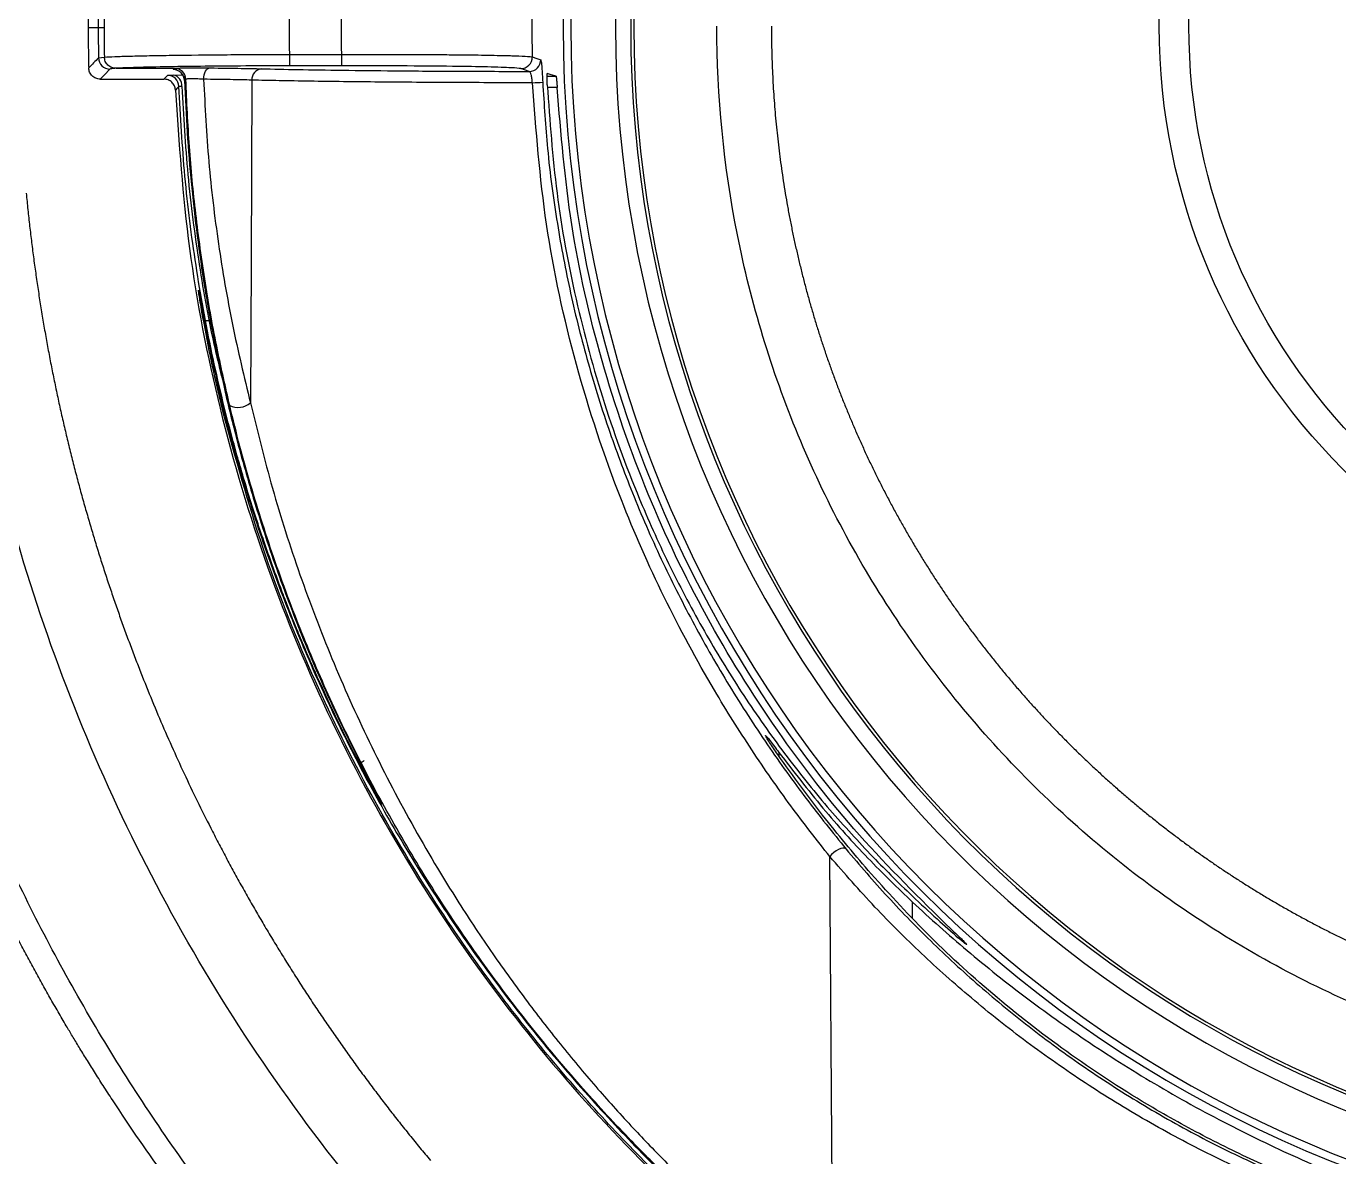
# Model space of a CAD drawing. Extents: x -50 to 28, y -10 to 124.
# Drawn here: x -42.844 to -39.408, y 38.065 to 41.026 of the extents above; entities that cross this region are included whole.
import ezdxf

# ---------------------------------------------------------------- set-up
doc = ezdxf.new("R2010")
doc.units = 0
doc.header["$MEASUREMENT"] = 0
doc.layers.add('GEOMETRY', color=2, linetype='Continuous', lineweight=25)

# ---------------------------------------------------------------- blocks, each defined once
blk = doc.blocks.new('2026 EXCURSION-ENTICE')
at = {"layer": 'GEOMETRY'}
for p, q in [((-31.2, -37.9053), (-31.1737, -37.9053)), ((-31.1737, -37.9053), (-31.1583, -37.9053)), ((-31.1729, -37.9844), (-31.1576, -37.9825)), ((-30.6731, -37.9754), (-30.5369, -37.9753)), ((-30.6731, -37.9754), (-30.673, -38.0054)), ((-30.5369, -38.0053), (-30.673, -38.0054)), ((-30.5369, -37.9753), (-30.5369, -38.0053)), ((-31.1686, -38.0402), (-31.0016, -38.04)), ((-31.1267, -38.0118), (-30.9743, -38.0117)), ((-30.9771, -38.0296), (-30.9518, -38.0292)), ((-29.9986, -38.0328), (-29.975, -38.0328)), ((-29.9721, -38.0625), (-29.9975, -38.0625)), ((-29.3914, -39.8034), (-29.3916, -39.8127)), ((-29.2502, -41.2546), (-29.258, -40.0762)), ((-29.0415, -40.2364), (-29.0413, -40.1958))]:
    blk.add_line(p, q, dxfattribs=at)
at = {"layer": 'GEOMETRY', "flags": 128}
for points in [[(-30.0373, -37.9819), (-30.0249, -37.986), (-30.0152, -37.9892)], [(-31.1429, -38.0138), (-31.1573, -38.0286), (-31.1686, -38.0402)], [(-31.0016, -38.04), (-30.9964, -38.0346), (-30.9923, -38.0303)], [(-30.9775, -38.015), (-30.9757, -38.0131), (-30.9743, -38.0117)], [(-30.9443, -38.0407), (-30.9461, -38.0425), (-30.9475, -38.044)], [(-30.8977, -38.0405), (-30.8973, -38.0347), (-30.8963, -38.0292), (-30.8948, -38.0241), (-30.8927, -38.0196), (-30.8902, -38.0159), (-30.8874, -38.0132), (-30.8843, -38.0114), (-30.8811, -38.0108)], [(-30.0451, -38.02), (-30.0575, -38.0159), (-30.0673, -38.0127)], [(-29.975, -38.0328), (-29.9878, -38.0286), (-29.9978, -38.0253)], [(-30.9623, -38.0592), (-30.9675, -38.0646), (-30.9716, -38.0689)], [(-30.7714, -38.0428), (-30.7736, -38.5161), (-30.7753, -38.888)], [(-30.8972, -38.6689), (-30.8956, -38.6708), (-30.8913, -38.672), (-30.8849, -38.6724), (-30.8797, -38.6722)], [(-30.4772, -39.8248), (-30.48, -39.8268), (-30.4827, -39.8288), (-30.4849, -39.8307), (-30.4865, -39.8324), (-30.4877, -39.8338), (-30.4882, -39.835), (-30.4882, -39.836)], [(-29.2156, -40.0562), (-29.219, -40.0543), (-29.2237, -40.0539), (-29.2293, -40.0548), (-29.2355, -40.0572), (-29.2419, -40.0608), (-29.248, -40.0653), (-29.2535, -40.0706), (-29.258, -40.0762)]]:
    blk.add_lwpolyline(points, dxfattribs=at)
at = {"layer": 'GEOMETRY'}
for radius in [1.64, 1.5625]:
    blk.add_circle((-26.7555, -37.9016), radius, dxfattribs=at)
for centre, radius, start, end in [((-26.7555, -37.9016), 3.201, 101.9546, 258.1398), ((-26.7555, -37.9016), 3.181, 102.0488, 258.0457), ((-26.7555, -37.9016), 3.064, 102.5142, 257.5802), ((-26.7555, -37.9016), 3.024, 102.7218, 257.3726), ((-26.7555, -37.9016), 3.016, 103.2268, 256.8676), ((-26.7555, -37.9016), 4.4182, 179.0212, 180.0472), ((-26.7555, -37.9016), 4.4028, 179.0424, 180.0472), ((-26.7555, -37.9016), 3.9183, 179.016, 181.0785), ((-26.7555, -37.9016), 3.7822, 178.9789, 181.1156), ((-26.7555, -37.9016), 3.2828, 178.693, 181.4015), ((-26.7555, -37.9016), 4.4182, 180.0472, 181.0733), ((-26.7555, -37.9016), 4.4028, 180.0472, 181.052), ((-22.068, -46.8523), 12.7098, 135.75538, 135.92205), ((-31.1429, -37.9838), 0.03, 181.0933, 270.0272), ((-30.0673, -37.9827), 0.03, 270.1454, 1.3715), ((-30.0452, -37.99), 0.03, 270.1456, 1.5076), ((-30.9923, -38.0603), 0.03, 2.1641, 90.0277), ((-30.9775, -38.045), 0.03, 1.9639, 90.0276), ((-30.9819, -38.0566), 0.0274, 354.1666, 79.8986), ((-30.9743, -38.0417), 0.03, 1.9209, 90.0276), ((-30.7433, -38.041), 0.0281, 96.2362, 183.6465), ((-30.0562, -37.4993), 0.5507, 272.0225, 274.822), ((-30.8077, -38.85), 0.0499, 244.0833, 310.3662)]:
    blk.add_arc(centre, radius, start, end, dxfattribs=at)
for points, knots in [([(36.6428, -38.9849), (36.6428, -38.9538), (36.6428, -38.9209), (36.6428, -38.8518), (36.6428, -38.8157), (36.6428, -38.7044), (36.6428, -38.6259), (36.6429, -38.4716), (36.6429, -38.3959), (36.6429, -38.2918), (36.6429, -38.2586), (36.6429, -38.196), (36.6429, -38.1665), (36.643, -38.1112), (36.643, -38.0854), (36.643, -38.0366), (36.643, -38.0136), (36.643, -37.9686), (36.643, -37.9463), (36.643, -37.9016), (36.643, -37.8792), (36.643, -37.7674), (36.6431, -37.6779), (36.6431, -37.2302), (36.643, -36.8711), (36.6425, -36.1483), (36.642, -35.7846), (36.6407, -35.0531), (36.6397, -34.6853), (36.6362, -33.5784), (36.6327, -32.8363), (36.6258, -31.7329), (36.6232, -31.3667), (36.6174, -30.6389), (36.6143, -30.2773), (36.6073, -29.5579), (36.6036, -29.2001), (36.5954, -28.4845), (36.5909, -28.1267), (36.5766, -27.0538), (36.5657, -26.3392), (36.5282, -24.1982), (36.497, -22.7741), (36.4381, -20.634), (36.4164, -19.92), (36.3801, -18.8478), (36.3674, -18.4902), (36.3408, -17.775), (36.3267, -17.4174), (36.2972, -16.7019), (36.2818, -16.3439), (36.2492, -15.6276), (36.2321, -15.2693), (36.1961, -14.5528), (36.1772, -14.1946), (36.1373, -13.4788), (36.1163, -13.1213), (36.0491, -12.0493), (35.9987, -11.335), (35.8805, -9.9073), (35.8128, -9.1939), (35.7232, -8.3929), (35.713, -8.3039), (35.6975, -8.1705), (35.6923, -8.1261), (35.6818, -8.0371), (35.6765, -7.9925), (35.665, -7.9028), (35.6586, -7.8577), (35.6448, -7.7684), (35.6373, -7.7241), (35.6214, -7.6359), (35.6129, -7.5919), (35.5946, -7.5036), (35.5849, -7.4593), (35.4923, -7.0621), (35.374, -6.7174), (35.0708, -6.0592), (34.8858, -5.7456), (34.4563, -5.1619), (34.2117, -4.8918), (33.673, -4.4064), (33.379, -4.1911), (32.7534, -3.8241), (32.4219, -3.6725), (31.9069, -3.4974), (31.7324, -3.4478), (31.4674, -3.3867), (31.3785, -3.3686), (31.2447, -3.3449), (31.1999, -3.3375), (31.1102, -3.3239), (31.0652, -3.3177), (30.9981, -3.3092), (30.9757, -3.3065), (30.9311, -3.3012), (30.9089, -3.2986), (30.8644, -3.2933), (30.842, -3.2907), (30.7963, -3.2853), (30.7731, -3.2826), (30.702, -3.2744), (30.6528, -3.2687), (30.5544, -3.2576), (30.5054, -3.2521), (30.4346, -3.2442), (30.4114, -3.2416), (30.3659, -3.2366), (30.3436, -3.2342), (30.2768, -3.2269), (30.2323, -3.2221), (30.0987, -3.2078), (30.0097, -3.1985), (29.208, -3.1159), (28.4943, -3.0535), (27.0663, -2.9444), (26.3519, -2.8976), (25.4585, -2.8452), (25.2798, -2.835), (24.9224, -2.8152), (24.7437, -2.8055), (24.2082, -2.7773), (23.8523, -2.7596), (23.1438, -2.7258), (22.7911, -2.7098), (22.0879, -2.6794), (21.7373, -2.665), (21.0356, -2.6375), (20.6844, -2.6244), (19.9793, -2.5993), (19.6253, -2.5873), (18.9141, -2.5644), (18.5568, -2.5535), (17.8413, -2.5327), (17.4836, -2.5228), (16.41, -2.4947), (15.6939, -2.4779), (14.2607, -2.4478), (13.5436, -2.4345), (12.1094, -2.4109), (11.3923, -2.4007), (9.9589, -2.3829), (9.2426, -2.3754), (8.1688, -2.366), (7.8109, -2.3632), (7.2742, -2.3594), (7.0952, -2.3582), (6.734, -2.3559), (6.5517, -2.3549), (6.1823, -2.3529), (5.9953, -2.3519), (5.6165, -2.3502), (5.4248, -2.3494), (4.8447, -2.3471), (4.4512, -2.3459), (3.8632, -2.3443), (3.6676, -2.3438), (3.2794, -2.343), (3.0868, -2.3426), (2.7059, -2.3419), (2.5177, -2.3416), (2.1461, -2.3411), (1.9627, -2.3408), (1.5999, -2.3404), (1.4204, -2.3403), (1.0624, -2.34), (0.8835, -2.3399), (0.3468, -2.3397), (-0.0111, -2.3396), (-1.0845, -2.3399), (-1.8002, -2.3405), (-3.2315, -2.3427), (-3.9472, -2.3443), (-5.3786, -2.3489), (-6.0943, -2.352), (-7.5257, -2.3608), (-8.2412, -2.3663), (-9.6738, -2.3799), (-10.391, -2.3879), (-11.827, -2.4068), (-12.5458, -2.4177), (-13.983, -2.4426), (-14.7013, -2.4566), (-16.1362, -2.4882), (-16.8526, -2.5057), (-17.7473, -2.5302), (-17.9261, -2.5352), (-18.2839, -2.5455), (-18.4628, -2.5508), (-18.999, -2.5671), (-19.3554, -2.5785), (-20.0636, -2.6022), (-20.4155, -2.6146), (-21.1159, -2.6406), (-21.4645, -2.6541), (-22.1614, -2.6825), (-22.5098, -2.6974), (-23.2094, -2.7289), (-23.5607, -2.7454), (-24.2677, -2.7804), (-24.6234, -2.7989), (-25.1589, -2.8282), (-25.3376, -2.8382), (-25.695, -2.8589), (-25.8737, -2.8696), (-26.4099, -2.9025), (-26.7676, -2.9259), (-27.4834, -2.9761), (-27.8414, -3.0029), (-28.5569, -3.0608), (-28.9143, -3.0919), (-29.4497, -3.1421), (-29.6281, -3.1595), (-29.8954, -3.1866), (-29.9845, -3.1958), (-30.1181, -3.2099), (-30.1626, -3.2146), (-30.2294, -3.2218), (-30.2518, -3.2242), (-30.2974, -3.2291), (-30.3205, -3.2317), (-30.3913, -3.2394), (-30.4403, -3.2448), (-30.5396, -3.2559), (-30.5898, -3.2616), (-30.6878, -3.2727), (-30.7354, -3.2782), (-30.8272, -3.2889), (-30.8713, -3.2941), (-30.938, -3.302), (-30.9602, -3.3046), (-31.0049, -3.3101), (-31.0274, -3.3129), (-31.0947, -3.3217), (-31.1396, -3.3282), (-31.274, -3.3493), (-31.3632, -3.3657), (-31.8068, -3.4586), (-32.154, -3.5691), (-32.8192, -3.8576), (-33.1371, -4.0356), (-33.7306, -4.4522), (-34.0061, -4.6908), (-34.5034, -5.2184), (-34.7251, -5.5074), (-35.1057, -6.1243), (-35.2647, -6.4521), (-35.4513, -6.9629), (-35.5048, -7.1361), (-35.5721, -7.4008), (-35.5923, -7.4898), (-35.6191, -7.6236), (-35.6274, -7.6682), (-35.6391, -7.7352), (-35.6429, -7.7576), (-35.6501, -7.8023), (-35.6536, -7.8248), (-35.6601, -7.8689), (-35.6632, -7.8904), (-35.669, -7.9335), (-35.6718, -7.9552), (-35.6773, -7.9995), (-35.68, -8.022), (-35.6853, -8.0666), (-35.6879, -8.0888), (-35.701, -8.1998), (-35.7113, -8.2888), (-35.7416, -8.5557), (-35.7611, -8.7338), (-35.8548, -9.6244), (-35.9185, -10.3381), (-36.0299, -11.7663), (-36.0776, -12.4807), (-36.163, -13.9102), (-36.2007, -14.6252), (-36.2697, -16.0552), (-36.3009, -16.7704), (-36.3576, -18.2009), (-36.3831, -18.9162), (-36.4295, -20.3451), (-36.4503, -21.0586), (-36.488, -22.4845), (-36.5049, -23.1969), (-36.5351, -24.6223), (-36.5485, -25.3353), (-36.5723, -26.7631), (-36.5827, -27.478), (-36.5939, -28.3724), (-36.5961, -28.5513), (-36.6003, -28.9091), (-36.6023, -29.088), (-36.608, -29.6253), (-36.6116, -29.9845), (-36.618, -30.7077), (-36.621, -31.0717), (-36.6263, -31.8041), (-36.6286, -32.1726), (-36.6349, -33.2816), (-36.6379, -34.0258), (-36.6409, -35.1326), (-36.6416, -35.4999), (-36.6426, -36.2298), (-36.6429, -36.5923), (-36.6431, -37.3131), (-36.6431, -37.6713), (-36.643, -38.0739), (-36.643, -38.1187), (-36.643, -38.2079), (-36.6429, -38.2521), (-36.6429, -38.3384), (-36.6429, -38.3806), (-36.6429, -38.4626), (-36.6429, -38.5024), (-36.6428, -38.6188), (-36.6428, -38.6921), (-36.6428, -38.8373), (-36.6428, -38.9094), (-36.6428, -38.9849)], [0, 0, 0, 0, 0.000488, 0.000488, 0.000977, 0.000977, 0.001953, 0.001953, 0.00293, 0.00293, 0.003418, 0.003418, 0.003906, 0.003906, 0.004395, 0.004395, 0.004883, 0.004883, 0.005371, 0.005371, 0.005859, 0.005859, 0.007813, 0.007813, 0.015625, 0.015625, 0.023438, 0.023438, 0.03125, 0.03125, 0.046875, 0.046875, 0.054688, 0.054688, 0.0625, 0.0625, 0.070313, 0.070313, 0.078125, 0.078125, 0.09375, 0.09375, 0.125, 0.125, 0.140625, 0.140625, 0.148438, 0.148438, 0.15625, 0.15625, 0.164063, 0.164063, 0.171875, 0.171875, 0.179688, 0.179688, 0.1875, 0.1875, 0.203125, 0.203125, 0.21875, 0.21875, 0.220703, 0.220703, 0.22168, 0.22168, 0.222656, 0.222656, 0.223633, 0.223633, 0.224609, 0.224609, 0.225586, 0.225586, 0.226563, 0.226563, 0.234375, 0.234375, 0.242188, 0.242188, 0.25, 0.25, 0.257813, 0.257813, 0.265625, 0.265625, 0.269531, 0.269531, 0.271484, 0.271484, 0.272461, 0.272461, 0.273438, 0.273438, 0.273926, 0.273926, 0.274414, 0.274414, 0.274902, 0.274902, 0.275391, 0.275391, 0.276367, 0.276367, 0.277344, 0.277344, 0.277832, 0.277832, 0.27832, 0.27832, 0.279297, 0.279297, 0.28125, 0.28125, 0.296875, 0.296875, 0.3125, 0.3125, 0.316406, 0.316406, 0.320313, 0.320313, 0.328125, 0.328125, 0.335938, 0.335938, 0.34375, 0.34375, 0.351563, 0.351563, 0.359375, 0.359375, 0.367188, 0.367188, 0.375, 0.375, 0.390625, 0.390625, 0.40625, 0.40625, 0.421875, 0.421875, 0.4375, 0.4375, 0.445313, 0.445313, 0.449219, 0.449219, 0.453125, 0.453125, 0.457031, 0.457031, 0.460938, 0.460938, 0.46875, 0.46875, 0.472656, 0.472656, 0.476563, 0.476563, 0.480469, 0.480469, 0.484375, 0.484375, 0.488281, 0.488281, 0.492188, 0.492188, 0.5, 0.5, 0.515625, 0.515625, 0.53125, 0.53125, 0.546875, 0.546875, 0.5625, 0.5625, 0.578125, 0.578125, 0.59375, 0.59375, 0.609375, 0.609375, 0.625, 0.625, 0.628906, 0.628906, 0.632813, 0.632813, 0.640625, 0.640625, 0.648438, 0.648438, 0.65625, 0.65625, 0.664063, 0.664063, 0.671875, 0.671875, 0.679688, 0.679688, 0.683594, 0.683594, 0.6875, 0.6875, 0.695313, 0.695313, 0.703125, 0.703125, 0.710938, 0.710938, 0.714844, 0.714844, 0.716797, 0.716797, 0.717773, 0.717773, 0.718262, 0.718262, 0.71875, 0.71875, 0.719727, 0.719727, 0.720703, 0.720703, 0.72168, 0.72168, 0.722656, 0.722656, 0.723145, 0.723145, 0.723633, 0.723633, 0.724609, 0.724609, 0.726563, 0.726563, 0.734375, 0.734375, 0.742188, 0.742188, 0.75, 0.75, 0.757813, 0.757813, 0.765625, 0.765625, 0.769531, 0.769531, 0.771484, 0.771484, 0.772461, 0.772461, 0.772949, 0.772949, 0.773438, 0.773438, 0.773926, 0.773926, 0.774414, 0.774414, 0.774902, 0.774902, 0.775391, 0.775391, 0.777344, 0.777344, 0.78125, 0.78125, 0.796875, 0.796875, 0.8125, 0.8125, 0.828125, 0.828125, 0.84375, 0.84375, 0.859375, 0.859375, 0.875, 0.875, 0.890625, 0.890625, 0.90625, 0.90625, 0.921875, 0.921875, 0.925781, 0.925781, 0.929688, 0.929688, 0.9375, 0.9375, 0.945313, 0.945313, 0.953125, 0.953125, 0.96875, 0.96875, 0.976563, 0.976563, 0.984375, 0.984375, 0.992188, 0.992188, 0.993164, 0.993164, 0.994141, 0.994141, 0.995117, 0.995117, 0.996094, 0.996094, 0.998047, 0.998047, 1, 1, 1, 1]), ([(-31.5777, -37.9016), (-31.5777, -37.5973), (-31.5488, -37.293), (-31.4342, -36.6953), (-31.3486, -36.4019), (-31.1236, -35.8363), (-30.9843, -35.5643), (-30.6569, -35.0512), (-30.4689, -34.8102), (-30.0508, -34.3679), (-29.8207, -34.1666), (-29.3269, -33.8109), (-29.0631, -33.6565), (-28.5111, -33.4001), (-28.223, -33.2981), (-27.6326, -33.1501), (-27.3304, -33.1042), (-27.0266, -33.0871)], [0, 0, 0, 0, 0.125, 0.125, 0.25, 0.25, 0.375, 0.375, 0.5, 0.5, 0.625, 0.625, 0.75, 0.75, 0.875, 0.875, 1, 1, 1, 1]), ([(-31.1988, -37.7997), (-31.1992, -37.8194), (-31.1999, -37.8546), (-31.2, -37.8898), (-31.2, -37.9053)], [0, 0, 0, 0, 0.56, 1, 1, 1, 1]), ([(-27.0266, -42.7162), (-27.3304, -42.6991), (-27.6326, -42.6531), (-28.223, -42.5052), (-28.5111, -42.4032), (-29.0631, -42.1468), (-29.3269, -41.9924), (-29.8207, -41.6366), (-30.0508, -41.4354), (-30.4689, -40.9931), (-30.6569, -40.7521), (-30.9843, -40.239), (-31.1236, -39.9669), (-31.3486, -39.4014), (-31.4342, -39.108), (-31.5488, -38.5103), (-31.5777, -38.206), (-31.5777, -37.9016)], [0, 0, 0, 0, 0.125, 0.125, 0.25, 0.25, 0.375, 0.375, 0.5, 0.5, 0.625, 0.625, 0.75, 0.75, 0.875, 0.875, 1, 1, 1, 1]), ([(-26.7555, -40.7001), (-26.9386, -40.7001), (-27.1218, -40.682), (-27.4811, -40.6106), (-27.6572, -40.5571), (-27.9956, -40.4169), (-28.1579, -40.3302), (-28.4625, -40.1267), (-28.6047, -40.0099), (-28.8638, -39.7509), (-28.9805, -39.6086), (-29.184, -39.3041), (-29.2708, -39.1418), (-29.411, -38.8033), (-29.4644, -38.6272), (-29.5359, -38.2679), (-29.5539, -38.0848), (-29.5539, -37.9016)], [0, 0, 0, 0, 0.125, 0.125, 0.25, 0.25, 0.375, 0.375, 0.5, 0.5, 0.625, 0.625, 0.75, 0.75, 0.875, 0.875, 1, 1, 1, 1]), ([(-29.4111, -37.9016), (-29.411, -37.912), (-29.411, -37.9328), (-29.4104, -37.9639), (-29.4095, -37.995), (-29.4082, -38.0261), (-29.4066, -38.0572), (-29.4046, -38.0882), (-29.4022, -38.1193), (-29.3995, -38.1503), (-29.3964, -38.1812), (-29.3929, -38.2122), (-29.3891, -38.2431), (-29.3863, -38.2637), (-29.3849, -38.274)], [0, 0, 0, 0, 0.083418, 0.166782, 0.250104, 0.333396, 0.416668, 0.499933, 0.583201, 0.666485, 0.749795, 0.833143, 0.916541, 1, 1, 1, 1]), ([(-31.2, -37.9053), (-31.1999, -37.925), (-31.1998, -37.9602), (-31.199, -37.9954), (-31.1987, -38.0109)], [0, 0, 0, 0, 0.56, 1, 1, 1, 1]), ([(-31.1576, -37.9825), (-31.1492, -37.982), (-31.1328, -37.9811), (-31.0918, -37.9798), (-31.0413, -37.9787), (-30.961, -37.9773), (-30.8632, -37.9763), (-30.7562, -37.9756), (-30.7008, -37.9755), (-30.6731, -37.9754)], [0, 0, 0, 0, 0.128391, 0.254471, 0.37824, 0.4997, 0.748336, 0.873895, 1, 1, 1, 1]), ([(-31.1267, -38.0118), (-31.1306, -38.0114), (-31.1384, -38.0106), (-31.1471, -38.005), (-31.1523, -37.999), (-31.1563, -37.9921), (-31.1571, -37.9863), (-31.1576, -37.9825)], [0, 0, 0, 0, 0.24978, 0.499297, 0.629295, 0.757708, 1, 1, 1, 1]), ([(-30.673, -38.0054), (-30.7114, -38.0055), (-30.7879, -38.0056), (-30.8958, -38.0065), (-30.9954, -38.0078), (-31.0805, -38.0096), (-31.1113, -38.0111), (-31.1267, -38.0118)], [0, 0, 0, 0, 0.187666, 0.373776, 0.560449, 0.780252, 1, 1, 1, 1]), ([(-30.5369, -37.9753), (-30.5166, -37.9753), (-30.4752, -37.9752), (-30.4129, -37.9753), (-30.3635, -37.9754), (-30.3265, -37.9756), (-30.3009, -37.9758), (-30.2744, -37.976), (-30.2471, -37.9762), (-30.2195, -37.9765), (-30.2016, -37.9767), (-30.1926, -37.9768), (-30.1921, -37.9768), (-30.1903, -37.9768), (-30.177, -37.977), (-30.1521, -37.9774), (-30.1227, -37.978), (-30.0995, -37.9785), (-30.0726, -37.9794), (-30.047, -37.9804), (-30.0404, -37.9815), (-30.0373, -37.9819)], [0, 0, 0, 0, 0.08022, 0.163533, 0.249938, 0.284916, 0.322564, 0.362882, 0.405869, 0.451526, 0.499853, 0.499934, 0.500622, 0.502579, 0.51006, 0.573654, 0.647124, 0.703108, 0.749623, 0.882741, 1, 1, 1, 1]), ([(-30.0673, -38.0127), (-30.0733, -38.0119), (-30.0853, -38.0104), (-30.1496, -38.0083), (-30.2472, -38.0066), (-30.38, -38.0054), (-30.4846, -38.0053), (-30.5369, -38.0053)], [0, 0, 0, 0, 0.1875639, 0.3742408, 0.5607118, 0.7803454, 1, 1, 1, 1]), ([(-30.0152, -37.9892), (-30.0147, -37.9904), (-30.0137, -37.9928), (-30.0122, -38.0083), (-30.0109, -38.0276), (-30.0102, -38.0413), (-30.0099, -38.0481)], [0, 0, 0, 0, 0.279709, 0.558923, 0.779104, 1, 1, 1, 1]), ([(-31.1686, -38.0402), (-31.1725, -38.0397), (-31.1802, -38.0389), (-31.1901, -38.0322), (-31.197, -38.0225), (-31.1981, -38.0148), (-31.1987, -38.0109)], [0, 0, 0, 0, 0.2500304, 0.4998743, 0.7492587, 1, 1, 1, 1]), ([(-31.1267, -38.0118), (-31.1316, -38.0122), (-31.1404, -38.0129), (-31.1421, -38.0135), (-31.1429, -38.0138)], [0, 0, 0, 0, 0.558394, 1, 1, 1, 1]), ([(-30.9716, -38.0689), (-30.9722, -38.065), (-30.9734, -38.0574), (-30.9804, -38.0479), (-30.9901, -38.0414), (-30.9978, -38.0405), (-31.0016, -38.04)], [0, 0, 0, 0, 0.250021, 0.499877, 0.74929, 1, 1, 1, 1]), ([(-30.9923, -38.0303), (-30.9913, -38.0302), (-30.9896, -38.0299), (-30.9809, -38.0297), (-30.9771, -38.0296)], [0, 0, 0, 0, 0.559801, 1, 1, 1, 1]), ([(-30.9678, -38.0156), (-30.971, -38.0155), (-30.9766, -38.0153), (-30.9772, -38.0151), (-30.9775, -38.015)], [0, 0, 0, 0, 0.559361, 1, 1, 1, 1]), ([(-30.9743, -38.0117), (-30.9738, -38.0116), (-30.9728, -38.0114), (-30.966, -38.0112), (-30.9558, -38.0109), (-30.9426, -38.0108), (-30.9274, -38.0106), (-30.9113, -38.0106), (-30.8952, -38.0106), (-30.8858, -38.0107), (-30.8811, -38.0108)], [0, 0, 0, 0, 0.124802, 0.249828, 0.374917, 0.499914, 0.624779, 0.749507, 0.874557, 1, 1, 1, 1]), ([(-30.9505, -38.0321), (-30.9499, -38.0332), (-30.948, -38.0369), (-30.9477, -38.0412), (-30.9474, -38.0441)], [0, 0, 0, 0, 0.312541, 1, 1, 1, 1]), ([(-30.8977, -38.0405), (-30.9001, -38.0403), (-30.9048, -38.04), (-30.9128, -38.0397), (-30.9209, -38.0395), (-30.9285, -38.0394), (-30.9351, -38.0395), (-30.9402, -38.0398), (-30.9436, -38.0402), (-30.9441, -38.0405), (-30.9443, -38.0407)], [0, 0, 0, 0, 0.125728, 0.250886, 0.375559, 0.500258, 0.625064, 0.750026, 0.874835, 1, 1, 1, 1]), ([(-30.8295, -38.8949), (-30.8404, -38.8468), (-30.8641, -38.7425), (-30.8945, -38.5737), (-30.919, -38.3957), (-30.9364, -38.2172), (-30.9417, -38.0995), (-30.9443, -38.0407)], [0, 0, 0, 0, 0.1770981, 0.3840827, 0.5957146, 0.7981083, 1, 1, 1, 1]), ([(-30.7714, -38.0428), (-30.7893, -38.0423), (-30.825, -38.0414), (-30.8735, -38.0408), (-30.8977, -38.0405)], [0, 0, 0, 0, 0.501081, 1, 1, 1, 1]), ([(-30.8977, -38.0405), (-30.894, -38.1126), (-30.8866, -38.2572), (-30.8604, -38.4719), (-30.824, -38.6852), (-30.7916, -38.8202), (-30.7753, -38.888)], [0, 0, 0, 0, 0.248557, 0.498736, 0.74836, 1, 1, 1, 1]), ([(-30.8811, -38.0108), (-30.8523, -38.0111), (-30.8008, -38.0118), (-30.763, -38.0126), (-30.7464, -38.013)], [0, 0, 0, 0, 0.558411, 1, 1, 1, 1]), ([(-30.7464, -38.013), (-30.7157, -38.0137), (-30.6537, -38.0152), (-30.5353, -38.0169), (-30.3932, -38.0185), (-30.2285, -38.0196), (-30.1057, -38.0198), (-30.0451, -38.02)], [0, 0, 0, 0, 0.183668, 0.371503, 0.561075, 0.783139, 1, 1, 1, 1]), ([(-30.0368, -38.0497), (-30.0372, -38.0458), (-30.038, -38.038), (-30.0401, -38.0282), (-30.0425, -38.0214), (-30.0442, -38.0205), (-30.0451, -38.02)], [0, 0, 0, 0, 0.246225, 0.494638, 0.746255, 1, 1, 1, 1]), ([(-29.9982, -38.055), (-29.9983, -38.0511), (-29.9986, -38.0432), (-29.9987, -38.0333), (-29.9984, -38.0265), (-29.998, -38.0257), (-29.9978, -38.0253)], [0, 0, 0, 0, 0.25006, 0.499888, 0.749215, 1, 1, 1, 1]), ([(-29.975, -38.0328), (-29.9748, -38.0333), (-29.9744, -38.0343), (-29.9736, -38.0411), (-29.9728, -38.0509), (-29.9723, -38.0586), (-29.9721, -38.0625)], [0, 0, 0, 0, 0.250025, 0.499878, 0.749278, 1, 1, 1, 1]), ([(-30.9716, -38.0689), (-30.9622, -38.2075), (-30.943, -38.4879), (-30.8605, -38.9064), (-30.7368, -39.322), (-30.5677, -39.7277), (-30.3559, -40.1164), (-30.1087, -40.4746), (-29.8328, -40.7982), (-29.5349, -41.0851), (-29.2145, -41.3376), (-28.8783, -41.5571), (-28.6411, -41.6744), (-28.5237, -41.7324)], [0, 0, 0, 0, 0.089873, 0.181823, 0.27544, 0.370265, 0.465798, 0.56152, 0.651476, 0.740697, 0.828771, 0.915319, 1, 1, 1, 1]), ([(-30.4882, -39.836), (-30.5007, -39.8117), (-30.5265, -39.7616), (-30.5635, -39.6852), (-30.5917, -39.624), (-30.6115, -39.5793), (-30.6242, -39.5503), (-30.6373, -39.5195), (-30.6509, -39.4869), (-30.6649, -39.4525), (-30.68, -39.4142), (-30.7007, -39.3604), (-30.7237, -39.2974), (-30.7475, -39.2286), (-30.7684, -39.1649), (-30.788, -39.1019), (-30.806, -39.0404), (-30.8374, -38.927), (-30.8781, -38.7578), (-30.9196, -38.5284), (-30.9494, -38.2951), (-30.958, -38.1378), (-30.9623, -38.0592)], [0, 0, 0, 0, 0.04427, 0.091529, 0.137788, 0.153964, 0.171147, 0.189336, 0.208532, 0.228735, 0.249944, 0.275701, 0.322725, 0.359385, 0.394309, 0.432097, 0.466886, 0.498675, 0.623462, 0.749061, 0.87452, 1, 1, 1, 1]), ([(-30.9547, -38.0593), (-30.9568, -38.0593), (-30.9611, -38.0592), (-30.9619, -38.0592), (-30.9623, -38.0592)], [0, 0, 0, 0, 0.500195, 1, 1, 1, 1]), ([(-30.9547, -38.0593), (-30.9504, -38.1365), (-30.9418, -38.2931), (-30.9111, -38.5228), (-30.88, -38.7022), (-30.8549, -38.8016), (-30.8482, -38.8284)], [0, 0, 0, 0, 0.29566, 0.59986, 0.892289, 1, 1, 1, 1]), ([(-30.9475, -38.044), (-30.9456, -38.0893), (-30.9417, -38.1803), (-30.9304, -38.3161), (-30.9153, -38.4508), (-30.8958, -38.5845), (-30.8726, -38.7151), (-30.8451, -38.8464), (-30.8102, -38.9901), (-30.7639, -39.1537), (-30.7053, -39.3307), (-30.6381, -39.5059), (-30.5652, -39.675), (-30.5108, -39.7841), (-30.4833, -39.8392)], [0, 0, 0, 0, 0.071127, 0.143045, 0.214499, 0.285863, 0.358127, 0.42686, 0.501547, 0.59696, 0.70228, 0.803931, 0.901144, 1, 1, 1, 1]), ([(-30.0368, -38.0497), (-30.1049, -38.0496), (-30.2446, -38.0493), (-30.4439, -38.0479), (-30.595, -38.0461), (-30.7024, -38.0444), (-30.7482, -38.0433), (-30.7714, -38.0428)], [0, 0, 0, 0, 0.23294, 0.477179, 0.732712, 0.864938, 1, 1, 1, 1]), ([(-29.258, -40.0762), (-29.2922, -40.0326), (-29.3611, -39.9447), (-29.4634, -39.7977), (-29.577, -39.6168), (-29.6948, -39.3986), (-29.8202, -39.1143), (-29.9278, -38.7884), (-30.0083, -38.4224), (-30.0273, -38.1737), (-30.0368, -38.0497)], [0, 0, 0, 0, 0.082627, 0.166309, 0.250683, 0.375627, 0.500134, 0.666534, 0.83386, 1, 1, 1, 1]), ([(-30.0099, -38.0481), (-30.0063, -38.1062), (-29.9987, -38.2301), (-29.974, -38.4146), (-29.9384, -38.6019), (-29.8925, -38.7844), (-29.8369, -38.9624), (-29.7711, -39.1376), (-29.6971, -39.3061), (-29.6135, -39.4712), (-29.5219, -39.6305), (-29.4233, -39.7828), (-29.3196, -39.9273), (-29.2504, -40.0131), (-29.2156, -40.0562)], [0, 0, 0, 0, 0.078047, 0.166667, 0.24972, 0.333822, 0.419133, 0.499923, 0.584922, 0.666429, 0.749366, 0.834429, 0.916736, 1, 1, 1, 1]), ([(-29.9982, -38.055), (-29.9913, -38.1497), (-29.9777, -38.3383), (-29.9262, -38.6174), (-29.8521, -38.8913), (-29.7641, -39.1287), (-29.6717, -39.3303), (-29.5827, -39.4968), (-29.4843, -39.6565), (-29.378, -39.8072), (-29.2656, -39.948), (-29.1899, -40.0292), (-29.1523, -40.0697)], [0, 0, 0, 0, 0.125028, 0.249162, 0.373356, 0.498619, 0.582502, 0.66613, 0.74888, 0.833365, 0.917102, 1, 1, 1, 1]), ([(-28.9408, -40.2661), (-29.0226, -40.1857), (-29.1874, -40.0237), (-29.4011, -39.7474), (-29.5871, -39.4484), (-29.7419, -39.1244), (-29.8603, -38.7807), (-29.9422, -38.4237), (-29.9622, -38.1823), (-29.9721, -38.0625)], [0, 0, 0, 0, 0.137829, 0.277764, 0.419018, 0.560759, 0.708836, 0.855553, 1, 1, 1, 1]), ([(-29.3849, -38.274), (-29.3833, -38.285), (-29.3801, -38.3069), (-29.3748, -38.3398), (-29.3691, -38.3726), (-29.363, -38.4053), (-29.3564, -38.4379), (-29.3495, -38.4705), (-29.3422, -38.5029), (-29.3344, -38.5353), (-29.3263, -38.5676), (-29.3178, -38.5998), (-29.3117, -38.6212), (-29.3087, -38.6319)], [0, 0, 0, 0, 0.090986, 0.1819137, 0.2727974, 0.3636514, 0.45449, 0.5453275, 0.6361782, 0.7270566, 0.8179768, 0.9089532, 1, 1, 1, 1]), ([(-31.3622, -38.339), (-31.3608, -38.3534), (-31.358, -38.3821), (-31.3533, -38.4252), (-31.3482, -38.4681), (-31.3427, -38.511), (-31.3368, -38.5538), (-31.3305, -38.5966), (-31.3238, -38.6393), (-31.3168, -38.6819), (-31.3093, -38.7244), (-31.3014, -38.7669), (-31.2931, -38.8093), (-31.2844, -38.8516), (-31.2754, -38.8938), (-31.2659, -38.936), (-31.256, -38.9781), (-31.2458, -39.0202), (-31.2351, -39.0622), (-31.224, -39.1041), (-31.2126, -39.1459), (-31.2046, -39.1737), (-31.2006, -39.1876)], [0, 0, 0, 0, 0.050063, 0.100093, 0.150094, 0.200072, 0.250029, 0.299972, 0.349903, 0.399828, 0.44975, 0.499675, 0.549606, 0.599548, 0.649505, 0.699482, 0.749483, 0.799513, 0.849575, 0.899674, 0.949814, 1, 1, 1, 1]), ([(-30.9114, -38.5924), (-30.9113, -38.5926), (-30.9112, -38.593), (-30.9103, -38.5973), (-30.9084, -38.6079), (-30.905, -38.6266), (-30.9022, -38.642), (-30.9006, -38.6509)], [0, 0, 0, 0, 0.065453, 0.138777, 0.32992, 0.6138, 1, 1, 1, 1]), ([(-30.902, -38.6501), (-30.9036, -38.6413), (-30.9062, -38.6261), (-30.9092, -38.6075), (-30.9108, -38.5971), (-30.9114, -38.5929), (-30.9114, -38.5925), (-30.9114, -38.5924)], [0, 0, 0, 0, 0.386285, 0.670169, 0.861214, 0.93453, 1, 1, 1, 1]), ([(-30.8465, -38.9133), (-30.8582, -38.8638), (-30.8791, -38.7753), (-30.895, -38.6884), (-30.902, -38.6501)], [0, 0, 0, 0, 0.5599134, 1, 1, 1, 1]), ([(-30.9006, -38.6509), (-30.8999, -38.6542), (-30.8988, -38.6602), (-30.8977, -38.6663), (-30.8972, -38.6689)], [0, 0, 0, 0, 0.559993, 1, 1, 1, 1]), ([(-29.3087, -38.6319), (-29.3057, -38.6422), (-29.2997, -38.6628), (-29.2903, -38.6936), (-29.2805, -38.7243), (-29.2704, -38.7548), (-29.2599, -38.7852), (-29.249, -38.8155), (-29.2377, -38.8456), (-29.2261, -38.8756), (-29.2141, -38.9055), (-29.2017, -38.9353), (-29.1932, -38.955), (-29.189, -38.9648)], [0, 0, 0, 0, 0.090999, 0.18194, 0.272836, 0.363701, 0.454547, 0.545389, 0.63624, 0.727114, 0.818022, 0.90898, 1, 1, 1, 1]), ([(-30.8972, -38.6689), (-30.8833, -38.7367), (-30.8557, -38.8719), (-30.802, -39.0699), (-30.7397, -39.2646), (-30.6678, -39.4561), (-30.5864, -39.645), (-30.4951, -39.8312), (-30.3941, -40.0138), (-30.2838, -40.1923), (-30.164, -40.3661), (-30.0336, -40.5368), (-29.8952, -40.7001), (-29.7641, -40.8401), (-29.6468, -40.9556), (-29.544, -41.0503), (-29.4247, -41.1536), (-29.2875, -41.2639), (-29.19, -41.3343), (-29.1411, -41.3696)], [0, 0, 0, 0, 0.062633, 0.124974, 0.187178, 0.249374, 0.311699, 0.374312, 0.43697, 0.499291, 0.561501, 0.623907, 0.688373, 0.749301, 0.792558, 0.834294, 0.874731, 0.93724, 1, 1, 1, 1]), ([(-29.2482, -41.2784), (-29.2767, -41.2576), (-29.334, -41.2157), (-29.4245, -41.1444), (-29.515, -41.0689), (-29.6054, -40.9886), (-29.6954, -40.9038), (-29.7985, -40.8002), (-29.914, -40.6748), (-30.0353, -40.5301), (-30.1514, -40.3779), (-30.2618, -40.2182), (-30.3687, -40.0466), (-30.468, -39.8678), (-30.5577, -39.6857), (-30.6242, -39.5323), (-30.6742, -39.4048), (-30.7103, -39.3052), (-30.7442, -39.2036), (-30.7749, -39.103), (-30.8037, -39.0001), (-30.8207, -38.9307), (-30.8295, -38.8949)], [0, 0, 0, 0, 0.041672, 0.083644, 0.12599, 0.166138, 0.207601, 0.250591, 0.311569, 0.375929, 0.436784, 0.501074, 0.569315, 0.640125, 0.708652, 0.77746, 0.812991, 0.851047, 0.887921, 0.925043, 0.961294, 1, 1, 1, 1]), ([(-30.7753, -38.888), (-30.7569, -38.9627), (-30.7196, -39.1141), (-30.6479, -39.337), (-30.5637, -39.5583), (-30.4664, -39.7758), (-30.3557, -39.9894), (-30.2457, -40.1743), (-30.1428, -40.3293), (-30.0519, -40.4554), (-29.9598, -40.5735), (-29.8672, -40.6839), (-29.7756, -40.7854), (-29.6859, -40.8784), (-29.5984, -40.9635), (-29.4951, -41.0581), (-29.3766, -41.1587), (-29.2918, -41.2231), (-29.2502, -41.2546)], [0, 0, 0, 0, 0.081971, 0.166091, 0.248666, 0.332015, 0.415448, 0.497759, 0.552102, 0.604335, 0.654506, 0.70267, 0.748889, 0.791935, 0.833539, 0.873779, 0.938188, 1, 1, 1, 1]), ([(-28.9108, -41.5235), (-28.967, -41.489), (-29.0803, -41.4194), (-29.2451, -41.3041), (-29.407, -41.1798), (-29.565, -41.0454), (-29.7184, -40.9014), (-29.8665, -40.7475), (-30.0087, -40.5839), (-30.159, -40.3916), (-30.3158, -40.1635), (-30.4749, -39.8922), (-30.6205, -39.5924), (-30.7501, -39.2648), (-30.8138, -39.0325), (-30.8465, -38.9133)], [0, 0, 0, 0, 0.059316, 0.119572, 0.180767, 0.2429, 0.305973, 0.369986, 0.434937, 0.500827, 0.589431, 0.683651, 0.783487, 0.888936, 1, 1, 1, 1]), ([(-29.189, -38.9648), (-29.1845, -38.9749), (-29.1756, -38.9951), (-29.1618, -39.025), (-29.1477, -39.0549), (-29.1332, -39.0845), (-29.1183, -39.1139), (-29.103, -39.1432), (-29.0874, -39.1723), (-29.0715, -39.2011), (-29.0551, -39.2298), (-29.044, -39.2488), (-29.0384, -39.2583)], [0, 0, 0, 0, 0.100093, 0.200124, 0.300109, 0.400062, 0.500001, 0.599939, 0.699892, 0.799877, 0.899907, 1, 1, 1, 1]), ([(-19.8034, -75.3764), (-20.3196, -75.3589), (-20.8361, -75.3401), (-21.608, -75.31), (-21.8648, -75.2996), (-22.3776, -75.2781), (-22.6337, -75.2669), (-23.4014, -75.2323), (-23.9128, -75.2077), (-24.6827, -75.1677), (-24.9398, -75.1539), (-25.4546, -75.125), (-25.7123, -75.11), (-26.4855, -75.063), (-27.0008, -75.0288), (-28.0314, -74.9528), (-28.5466, -74.9109), (-29.3183, -74.8405), (-29.5753, -74.8158), (-29.9606, -74.7766), (-30.0889, -74.7632), (-30.2813, -74.7425), (-30.3615, -74.7338), (-30.4457, -74.7245), (-30.4657, -74.7222), (-30.4737, -74.7213), (-30.4777, -74.7209), (-30.49, -74.7195), (-30.4989, -74.7185), (-30.5161, -74.7166), (-30.524, -74.7157), (-30.5398, -74.7139), (-30.5477, -74.713), (-30.5713, -74.7104), (-30.5867, -74.7086), (-30.6322, -74.7035), (-30.6613, -74.7002), (-30.7179, -74.6936), (-30.7458, -74.6904), (-30.8043, -74.6836), (-30.8348, -74.68), (-30.882, -74.6745), (-30.8979, -74.6726), (-30.9301, -74.6688), (-30.9461, -74.6669), (-30.9935, -74.6612), (-31.024, -74.6575), (-31.0698, -74.6515), (-31.085, -74.6494), (-31.1159, -74.645), (-31.1316, -74.6427), (-31.1552, -74.6392), (-31.1632, -74.638), (-31.1792, -74.6355), (-31.1871, -74.6343), (-31.2107, -74.6305), (-31.2264, -74.6279), (-31.2735, -74.62), (-31.3048, -74.6144), (-31.5866, -74.5618), (-31.8334, -74.4972), (-32.3156, -74.3338), (-32.5511, -74.2347), (-33.0055, -74.0043), (-33.2245, -73.8728), (-33.6416, -73.5802), (-33.8397, -73.4189), (-34.2109, -73.07), (-34.3841, -72.8823), (-34.7019, -72.4841), (-34.8466, -72.2736), (-35.1047, -71.8343), (-35.2181, -71.6054), (-35.3628, -71.2518), (-35.4069, -71.1322), (-35.4865, -70.89), (-35.522, -70.7674), (-35.5841, -70.5202), (-35.6108, -70.3955), (-35.6385, -70.2387), (-35.6437, -70.2072), (-35.6512, -70.1601), (-35.6536, -70.1444), (-35.6583, -70.1134), (-35.6605, -70.0982), (-35.6668, -70.0532), (-35.6706, -70.0238), (-35.6762, -69.9791), (-35.678, -69.9641), (-35.6817, -69.9336), (-35.6835, -69.918), (-35.6863, -69.8943), (-35.6872, -69.8866), (-35.689, -69.8718), (-35.6898, -69.8646), (-35.6916, -69.8492), (-35.6926, -69.841), (-35.6945, -69.825), (-35.6954, -69.817), (-35.7001, -69.7768), (-35.7039, -69.7444), (-35.7115, -69.6788), (-35.7153, -69.6456), (-35.723, -69.5784), (-35.7268, -69.5444), (-35.7382, -69.4425), (-35.7457, -69.3749), (-35.7547, -69.2923), (-35.7565, -69.2758), (-35.7601, -69.2431), (-35.7618, -69.2267), (-35.7652, -69.1951), (-35.7669, -69.18), (-35.7701, -69.1497), (-35.7717, -69.1342), (-35.7768, -69.0863), (-35.7802, -69.0541), (-35.7869, -68.9899), (-35.797, -68.8937), (-35.8068, -68.7974), (-35.8261, -68.6048), (-35.8387, -68.4764), (-35.8998, -67.8343), (-35.9434, -67.3203), (-36.0224, -66.2916), (-36.0579, -65.7769), (-36.1066, -65.0042), (-36.1222, -64.7464), (-36.152, -64.2309), (-36.1663, -63.973), (-36.2076, -63.2001), (-36.2331, -62.6858), (-36.2805, -61.6622), (-36.3024, -61.1525), (-36.3332, -60.3871), (-36.3431, -60.1319), (-36.3622, -59.6212), (-36.3715, -59.3657), (-36.3893, -58.8539), (-36.3979, -58.5977), (-36.4146, -58.0841), (-36.4226, -57.8268), (-36.4382, -57.3111), (-36.4457, -57.0529), (-36.4602, -56.5366), (-36.4672, -56.2784), (-36.4873, -55.5038), (-36.4996, -54.9873), (-36.534, -53.4373), (-36.5532, -52.4035), (-36.5854, -50.3354), (-36.5984, -49.3011), (-36.6191, -47.233), (-36.6267, -46.1992), (-36.6376, -44.1323), (-36.6408, -43.0992), (-36.6428, -41.5493), (-36.6431, -41.0327), (-36.6431, -40.2577), (-36.643, -39.9994), (-36.6429, -39.6765), (-36.6429, -39.6119), (-36.6429, -39.4827), (-36.6428, -39.418), (-36.6428, -39.2899), (-36.6428, -39.2267), (-36.6428, -39.1036), (-36.6428, -39.0437), (-36.6428, -38.9849)], [0, 0, 0, 0, 0.03125, 0.03125, 0.046875, 0.046875, 0.0625, 0.0625, 0.09375, 0.09375, 0.109375, 0.109375, 0.125, 0.125, 0.15625, 0.15625, 0.1875, 0.1875, 0.203125, 0.203125, 0.210937, 0.210937, 0.214844, 0.21582, 0.216064, 0.216064, 0.216309, 0.216309, 0.216797, 0.216797, 0.217285, 0.217285, 0.217773, 0.217773, 0.21875, 0.21875, 0.220703, 0.220703, 0.222656, 0.222656, 0.224609, 0.224609, 0.225586, 0.225586, 0.226562, 0.226562, 0.228516, 0.228516, 0.229492, 0.229492, 0.230469, 0.230469, 0.230957, 0.230957, 0.231445, 0.231445, 0.232422, 0.232422, 0.234375, 0.234375, 0.25, 0.25, 0.265625, 0.265625, 0.28125, 0.28125, 0.296875, 0.296875, 0.3125, 0.3125, 0.328125, 0.328125, 0.34375, 0.34375, 0.351562, 0.351562, 0.359375, 0.359375, 0.367187, 0.367187, 0.369141, 0.369141, 0.370117, 0.370117, 0.371094, 0.371094, 0.373047, 0.373047, 0.374023, 0.374023, 0.375, 0.375, 0.375488, 0.375488, 0.375977, 0.375977, 0.376465, 0.376465, 0.376953, 0.376953, 0.378906, 0.378906, 0.380859, 0.380859, 0.382812, 0.382812, 0.386719, 0.386719, 0.387695, 0.387695, 0.388672, 0.388672, 0.389648, 0.389648, 0.390625, 0.390625, 0.392578, 0.392578, 0.394531, 0.398437, 0.398437, 0.40625, 0.40625, 0.4375, 0.4375, 0.46875, 0.46875, 0.484375, 0.484375, 0.5, 0.5, 0.53125, 0.53125, 0.5625, 0.5625, 0.578125, 0.578125, 0.59375, 0.59375, 0.609375, 0.609375, 0.625, 0.625, 0.640625, 0.640625, 0.65625, 0.65625, 0.6875, 0.6875, 0.75, 0.75, 0.8125, 0.8125, 0.875, 0.875, 0.9375, 0.9375, 0.96875, 0.96875, 0.984375, 0.984375, 0.988281, 0.988281, 0.992187, 0.992187, 0.996094, 0.996094, 1, 1, 1, 1]), ([(-31.2006, -39.1876), (-31.1968, -39.2007), (-31.1892, -39.2269), (-31.1772, -39.2661), (-31.165, -39.3052), (-31.1524, -39.3442), (-31.1394, -39.3831), (-31.1261, -39.4219), (-31.1125, -39.4606), (-31.0985, -39.4992), (-31.0841, -39.5377), (-31.0649, -39.5879), (-31.0403, -39.6498), (-31.0097, -39.723), (-30.9778, -39.7956), (-30.9447, -39.8677), (-30.9105, -39.9393), (-30.8866, -39.9865), (-30.8746, -40.0101)], [0, 0, 0, 0, 0.04621, 0.092426, 0.138653, 0.184892, 0.23115, 0.277428, 0.32373, 0.370061, 0.416424, 0.462822, 0.55234, 0.641827, 0.73131, 0.820816, 0.91037, 1, 1, 1, 1]), ([(-29.0384, -39.2583), (-29.0326, -39.2679), (-29.021, -39.2872), (-29.0033, -39.3158), (-28.9852, -39.3442), (-28.9668, -39.3723), (-28.948, -39.4001), (-28.9289, -39.4277), (-28.9094, -39.455), (-28.8896, -39.4821), (-28.8694, -39.509), (-28.8489, -39.5355), (-28.8281, -39.5619), (-28.8069, -39.5879), (-28.7854, -39.6137), (-28.7635, -39.6393), (-28.7487, -39.6561), (-28.7412, -39.6645)], [0, 0, 0, 0, 0.066862, 0.13365, 0.200374, 0.267045, 0.333674, 0.40027, 0.466846, 0.533412, 0.599979, 0.666557, 0.733158, 0.799792, 0.866469, 0.933202, 1, 1, 1, 1]), ([(-28.7412, -39.6645), (-28.7342, -39.6724), (-28.72, -39.6882), (-28.6985, -39.7115), (-28.6767, -39.7346), (-28.6546, -39.7575), (-28.6322, -39.7801), (-28.6095, -39.8024), (-28.5865, -39.8245), (-28.5633, -39.8464), (-28.5398, -39.868), (-28.5239, -39.8821), (-28.5159, -39.8892)], [0, 0, 0, 0, 0.099719, 0.199461, 0.299243, 0.399078, 0.49898, 0.598963, 0.699043, 0.799233, 0.899547, 1, 1, 1, 1]), ([(-29.3947, -39.8085), (-29.4022, -39.7976), (-29.4135, -39.7812), (-29.4229, -39.7662), (-29.426, -39.7605), (-29.4268, -39.7583), (-29.4259, -39.7588), (-29.4222, -39.7628), (-29.4146, -39.7725), (-29.4035, -39.7871), (-29.3955, -39.798), (-29.3914, -39.8034)], [0, 0, 0, 0, 0.247844, 0.373197, 0.437806, 0.49843, 0.560181, 0.624355, 0.749376, 0.874727, 1, 1, 1, 1]), ([(-29.1499, -40.1212), (-29.1899, -40.0743), (-29.2725, -39.9775), (-29.3531, -39.8661), (-29.3947, -39.8085)], [0, 0, 0, 0, 0.483478, 1, 1, 1, 1]), ([(-29.3914, -39.8034), (-29.3534, -39.8527), (-29.2779, -39.9504), (-29.1588, -40.0825), (-29.0803, -40.1581), (-29.0413, -40.1958)], [0, 0, 0, 0, 0.338442, 0.670907, 1, 1, 1, 1]), ([(-30.4833, -39.8392), (-30.4722, -39.8606), (-30.4555, -39.8928), (-30.4387, -39.9243), (-30.4324, -39.9365), (-30.431, -39.9398), (-30.4339, -39.9352), (-30.4416, -39.922), (-30.4596, -39.8899), (-30.4768, -39.8575), (-30.4882, -39.836)], [0, 0, 0, 0, 0.249185, 0.374247, 0.43701, 0.499673, 0.56223, 0.625056, 0.750507, 1, 1, 1, 1]), ([(-28.5159, -39.8892), (-28.5077, -39.8964), (-28.4914, -39.9108), (-28.4666, -39.9319), (-28.4415, -39.9528), (-28.4163, -39.9733), (-28.3908, -39.9935), (-28.365, -40.0134), (-28.339, -40.033), (-28.3128, -40.0523), (-28.2864, -40.0712), (-28.2685, -40.0836), (-28.2596, -40.0898)], [0, 0, 0, 0, 0.100225, 0.20036, 0.300421, 0.400423, 0.500379, 0.600305, 0.700215, 0.800125, 0.900048, 1, 1, 1, 1]), ([(-30.8746, -40.0101), (-30.8679, -40.0231), (-30.8546, -40.0491), (-30.834, -40.0878), (-30.8132, -40.1263), (-30.7919, -40.1646), (-30.7703, -40.2027), (-30.7484, -40.2406), (-30.7261, -40.2782), (-30.7034, -40.3157), (-30.6804, -40.353), (-30.6647, -40.3777), (-30.6569, -40.39)], [0, 0, 0, 0, 0.100054, 0.200072, 0.300063, 0.400036, 0.5, 0.599964, 0.699937, 0.799928, 0.899946, 1, 1, 1, 1]), ([(-29.2156, -40.0562), (-29.1798, -40.0983), (-29.1083, -40.1822), (-28.9884, -40.3045), (-28.8594, -40.4229), (-28.7204, -40.536), (-28.572, -40.6428), (-28.4149, -40.7419), (-28.251, -40.8315), (-28.0829, -40.9101), (-27.9281, -40.971), (-27.7897, -41.017), (-27.6687, -41.0511), (-27.5529, -41.0785), (-27.4822, -41.0912), (-27.4469, -41.0976)], [0, 0, 0, 0, 0.084009, 0.167704, 0.250242, 0.333856, 0.417116, 0.499844, 0.583944, 0.667127, 0.749813, 0.812776, 0.875127, 0.937637, 1, 1, 1, 1]), ([(-29.1523, -40.0697), (-29.1344, -40.0881), (-29.0986, -40.1248), (-29.0402, -40.1815), (-28.9812, -40.2365), (-28.94, -40.2728), (-28.9211, -40.2895)], [0, 0, 0, 0, 0.250253, 0.499999, 0.770876, 1, 1, 1, 1]), ([(-31.2572, -40.5193), (-31.2644, -40.507), (-31.2789, -40.4823), (-31.3003, -40.445), (-31.3215, -40.4072), (-31.3425, -40.3691), (-31.3633, -40.3305), (-31.3838, -40.2916), (-31.404, -40.2522), (-31.4241, -40.2125), (-31.4438, -40.1723), (-31.4634, -40.1318), (-31.4761, -40.1046), (-31.4825, -40.0909)], [0, 0, 0, 0, 0.088418, 0.177339, 0.26676, 0.356681, 0.447099, 0.538014, 0.629425, 0.721329, 0.813727, 0.906618, 1, 1, 1, 1]), ([(-27.4334, -41.1271), (-27.4703, -41.1206), (-27.5431, -41.1077), (-27.6625, -41.08), (-27.7863, -41.0459), (-27.9287, -40.9996), (-28.0874, -40.9386), (-28.2605, -40.8596), (-28.4291, -40.7696), (-28.5909, -40.6701), (-28.7444, -40.5624), (-28.8876, -40.4486), (-29.0201, -40.33), (-29.1446, -40.2062), (-29.2194, -40.1204), (-29.258, -40.0762)], [0, 0, 0, 0, 0.0633571, 0.1248763, 0.1878152, 0.2501875, 0.3331426, 0.4160715, 0.5001634, 0.5826821, 0.6655797, 0.7497655, 0.8310808, 0.9129971, 1, 1, 1, 1]), ([(-28.2596, -40.0898), (-28.2511, -40.0956), (-28.2339, -40.1074), (-28.208, -40.1246), (-28.1819, -40.1414), (-28.1556, -40.158), (-28.1379, -40.1688), (-28.1291, -40.1742)], [0, 0, 0, 0, 0.200377, 0.400539, 0.600511, 0.800323, 1, 1, 1, 1]), ([(-27.5298, -41.0737), (-27.5622, -41.067), (-27.6271, -41.0535), (-27.733, -41.0258), (-27.8434, -40.9923), (-27.9692, -40.9482), (-28.11, -40.8907), (-28.2632, -40.8177), (-28.4379, -40.7215), (-28.6279, -40.5982), (-28.8225, -40.4471), (-28.9992, -40.2869), (-29.0995, -40.1766), (-29.1499, -40.1212)], [0, 0, 0, 0, 0.062499, 0.125247, 0.187496, 0.250419, 0.333124, 0.416424, 0.500621, 0.625621, 0.750353, 0.874594, 1, 1, 1, 1]), ([(-29.0413, -40.1958), (-28.9949, -40.2378), (-28.9021, -40.3219), (-28.7422, -40.449), (-28.5697, -40.5715), (-28.3848, -40.6867), (-28.1918, -40.7915), (-27.9966, -40.8829), (-27.8065, -40.9597), (-27.6949, -40.9979), (-27.6393, -41.0169)], [0, 0, 0, 0, 0.124864, 0.249978, 0.37469, 0.498758, 0.624582, 0.74966, 0.875158, 1, 1, 1, 1]), ([(-28.1291, -40.1742), (-28.1195, -40.1799), (-28.1005, -40.1914), (-28.0718, -40.208), (-28.0429, -40.2243), (-28.0138, -40.2402), (-27.9846, -40.2557), (-27.9553, -40.2709), (-27.9355, -40.2806), (-27.9257, -40.2855)], [0, 0, 0, 0, 0.143533, 0.286802, 0.429831, 0.572643, 0.71526, 0.857704, 1, 1, 1, 1]), ([(-28.9408, -40.2661), (-28.937, -40.2696), (-28.9294, -40.2766), (-28.9185, -40.2869), (-28.9087, -40.2963), (-28.9025, -40.3026), (-28.8997, -40.3057), (-28.8991, -40.3068), (-28.9001, -40.3065), (-28.9034, -40.3042), (-28.9104, -40.2987), (-28.9175, -40.2926), (-28.9211, -40.2895)], [0, 0, 0, 0, 0.1244585, 0.249315, 0.3741267, 0.4989606, 0.5626233, 0.6241084, 0.6860695, 0.7497271, 0.8746009, 1, 1, 1, 1]), ([(-27.9257, -40.2855), (-27.9163, -40.2901), (-27.8977, -40.2991), (-27.8695, -40.3124), (-27.8412, -40.3252), (-27.8127, -40.3378), (-27.7841, -40.35), (-27.7553, -40.3619), (-27.7264, -40.3734), (-27.6973, -40.3846), (-27.6681, -40.3955), (-27.6387, -40.406), (-27.6092, -40.4162), (-27.5894, -40.4227), (-27.5795, -40.426)], [0, 0, 0, 0, 0.083286, 0.166542, 0.24978, 0.333011, 0.416246, 0.499498, 0.582778, 0.666097, 0.749467, 0.8329, 0.916407, 1, 1, 1, 1]), ([(-30.6569, -40.39), (-30.6493, -40.4019), (-30.634, -40.4258), (-30.6106, -40.4614), (-30.5869, -40.4967), (-30.5628, -40.5319), (-30.5384, -40.5668), (-30.5137, -40.6015), (-30.4887, -40.636), (-30.4633, -40.6703), (-30.4376, -40.7044), (-30.4116, -40.7383), (-30.3852, -40.7719), (-30.3585, -40.8054), (-30.3315, -40.8386), (-30.3133, -40.8606), (-30.3041, -40.8716)], [0, 0, 0, 0, 0.071234, 0.142474, 0.213725, 0.284994, 0.356288, 0.427611, 0.49897, 0.570372, 0.641821, 0.713325, 0.784888, 0.856518, 0.92822, 1, 1, 1, 1]), ([(-31.1366, -40.7132), (-31.1448, -40.7006), (-31.1607, -40.6762), (-31.1833, -40.6405), (-31.2042, -40.6071), (-31.2234, -40.5758), (-31.2409, -40.5468), (-31.2519, -40.5282), (-31.2572, -40.5193)], [0, 0, 0, 0, 0.1973931, 0.3824867, 0.5552901, 0.7158093, 0.8640463, 1, 1, 1, 1])]:
    blk.add_open_spline(points, degree=3, knots=knots, dxfattribs=at)
for points in [[(-31.3156, -40.2789), (-31.3917, -40.133), (-31.4608, -39.9834), (-31.5225, -39.8308)], [(-31.0666, -40.7045), (-31.1564, -40.5669), (-31.2395, -40.4248), (-31.3156, -40.2789)], [(-30.9929, -40.9215), (-31.0425, -40.8533), (-31.0904, -40.7838), (-31.1366, -40.7132)], [(-30.7779, -41.1032), (-30.8805, -40.9752), (-30.9769, -40.8421), (-31.0666, -40.7045)]]:
    blk.add_open_spline(points, degree=3, dxfattribs=at)

msp = doc.modelspace()

# ---------------------------------------------------------------- block references
msp.add_blockref('2026 EXCURSION-ENTICE', (-11.4819, 78.9272))

doc.saveas('drawing.dxf')
